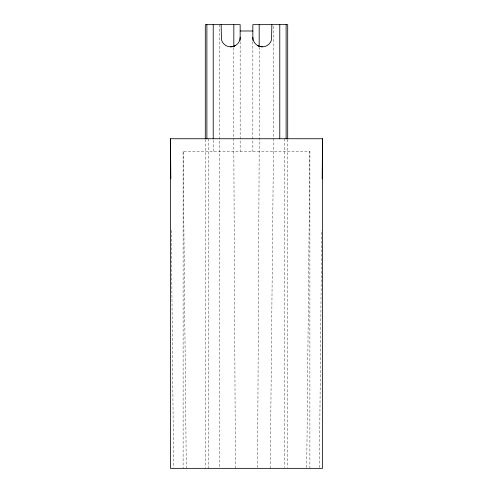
<?xml version="1.0" encoding="UTF-8"?>
<svg xmlns="http://www.w3.org/2000/svg" width="493" height="493" viewBox="0 0 493 493"><rect width="100%" height="100%" fill="white"/><g stroke="black" fill="none" stroke-linecap="round" stroke-linejoin="round"><path stroke-width="0.37" stroke-dasharray="2.46 1.85" d="M257.599 467.58L259.176 151.419L259.176 47.698M319.402 467.58L321.683 230.385M270.269 468.35L273.436 151.419L273.436 24.65M306.726 467.58L309.887 151.419L183.113 151.419L183.113 468.35M183.113 151.419L186.286 468.35M171.317 230.385L173.598 467.58M235.407 468.35L233.824 151.419L233.824 46.219M309.887 151.419L309.887 468.35M287.702 139.513L287.702 467.58M284.233 138.743L284.233 467.58M252.841 41.726L252.841 151.419M240.159 41.726L240.159 151.419M219.564 24.65L219.564 468.35M213.222 140.234L213.222 151.419M208.767 138.743L208.767 468.35M205.298 139.513L205.298 467.58"/><path stroke-width="0.74" d="M322.175 178.793L322.564 138.743L170.436 138.743L170.436 468.35L322.564 468.35L322.564 138.743M235.407 45.559L233.115 46.508L230.656 46.835M240.159 30.991L252.841 30.991M262.344 46.835L259.885 46.508L257.592 45.559M170.436 138.743L170.824 178.793M287.702 138.743L287.702 24.65L252.841 24.65L252.841 40.389M286.119 24.65L286.119 138.743M279.777 24.65L279.777 138.743M271.853 24.65L271.532 39.785A9.509 9.509 0 0 1 252.841 37.326M259.176 24.65L259.176 46.934M240.159 40.389L240.159 24.65L205.298 24.65L205.298 138.743M233.824 24.65L233.824 46.934M221.147 24.65L221.468 39.785A9.509 9.509 0 0 0 240.159 37.326M213.222 24.65L213.222 138.743M206.881 24.65L206.881 138.743"/></g></svg>
